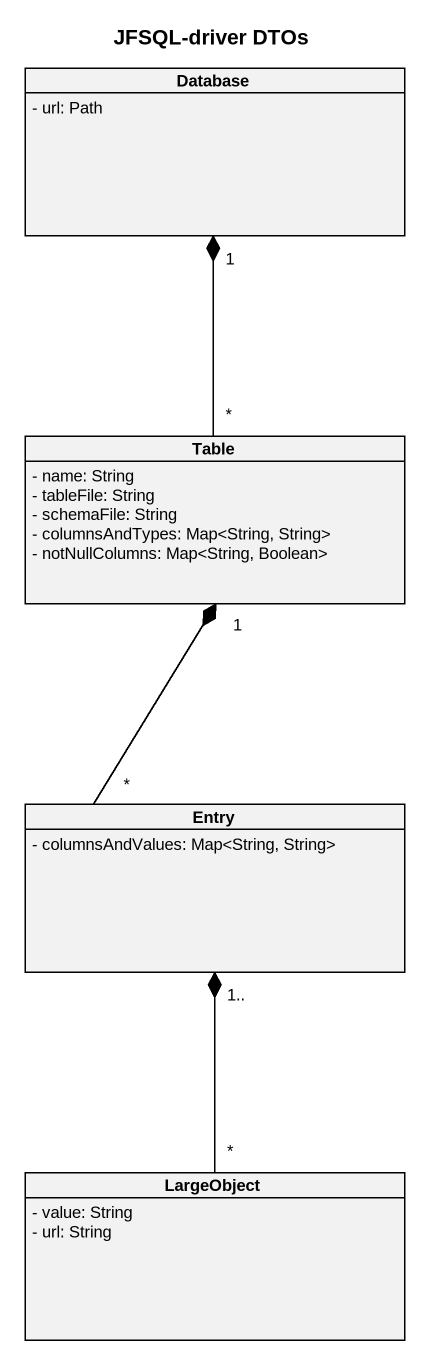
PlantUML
@startuml
title JFSQL-driver DTOs
hide circle
hide empty members
skinparam classAttributeIconSize 0
class "Database" as Database_ {
  - url: Path
}
class Table {
  - name: String
  - tableFile: String
  - schemaFile: String
  - columnsAndTypes: Map<String, String>
  - notNullColumns: Map<String, Boolean>
}
class Entry {
  - columnsAndValues: Map<String, String>
}
class LargeObject {
  - value: String
  - url: String
}
Table "*" -up-* "1" Database_
Entry "*" -up-* "1" Table
LargeObject "*" -up-* "1.." Entry
@enduml
